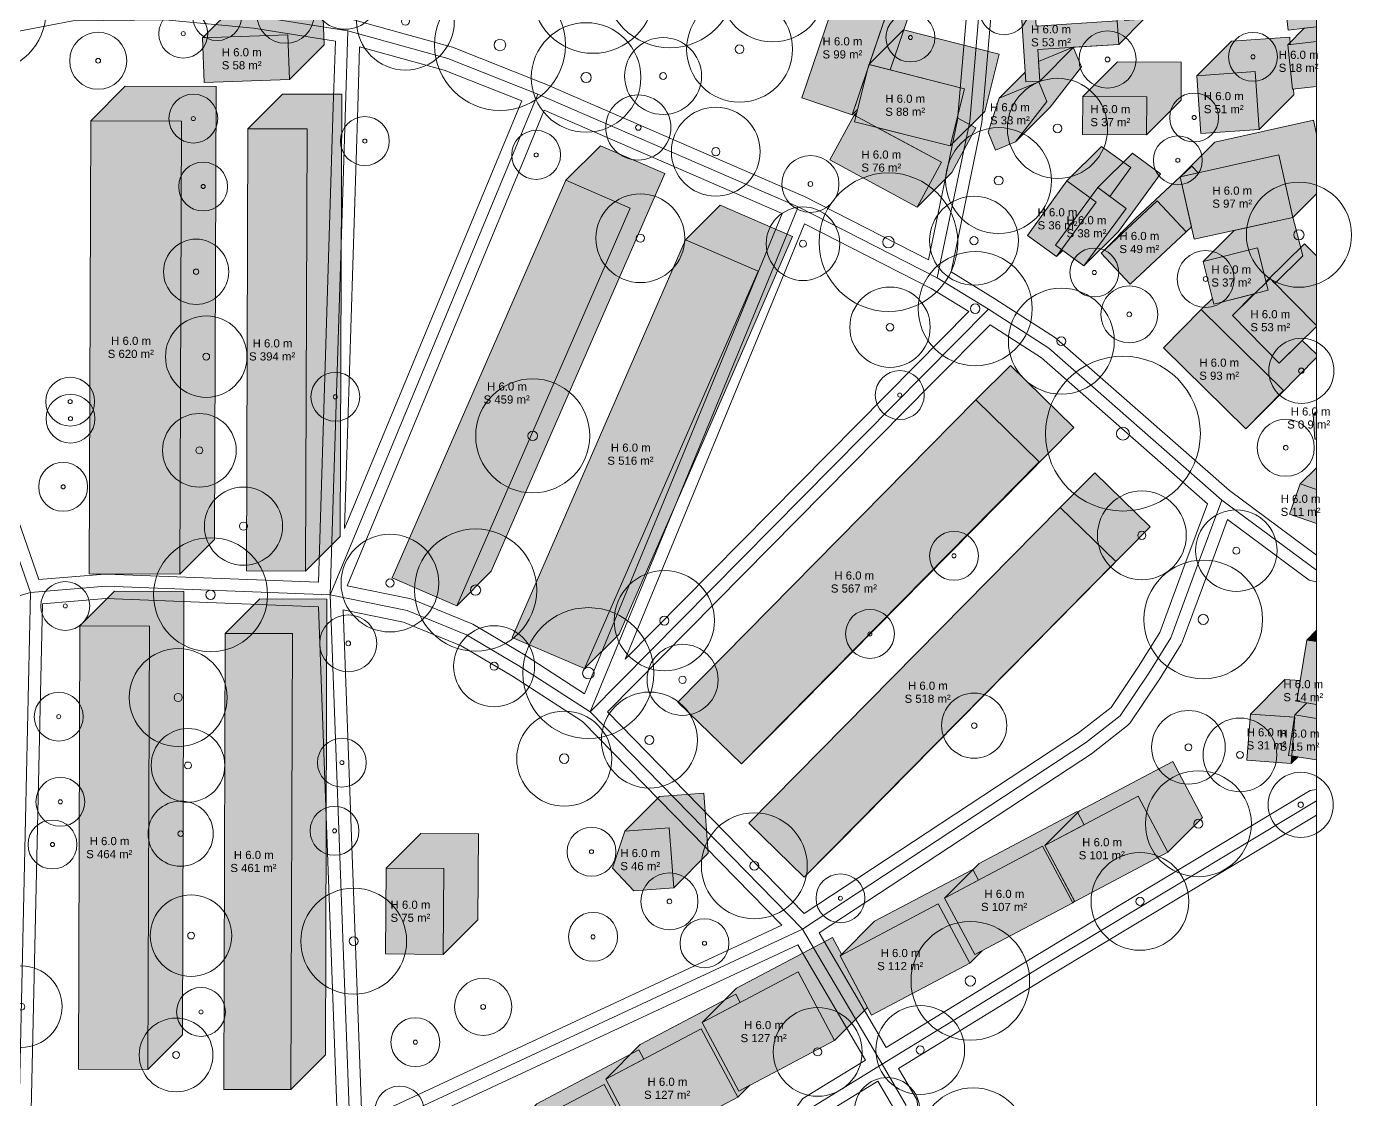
# Model space of a CAD drawing. Header units: metres. Extents: x -7 to 1019, y -7 to 1014.
# Drawn here: x 853.9 to 1016.5, y 142.6 to 274.3 of the extents above; entities that cross this region are included whole.
import ezdxf

# ---------------------------------------------------------------- set-up
doc = ezdxf.new("R2010")
doc.units = ezdxf.units.M
doc.header["$MEASUREMENT"] = 0
for name, color, linetype, lineweight, true_color in [('TPX_BUILDING_AREAS_TEXT', 7, 'CONTINUOUS', 0, 0x000000), ('TPX_BUILDING_HEIGHTS_TEXT', 7, 'CONTINUOUS', 0, 0x000000), ('TPX_BUILDINGS', 7, 'CONTINUOUS', 0, 0x000000), ('TPX_BUILDINGS_HATCH', 7, 'CONTINUOUS', 0, 0xf0f0f0), ('TPX_BUILDINGS_SHADOWS_HATCH', 7, 'CONTINUOUS', 0, 0x000000), ('TPX_BUILDINGS_SHADOWS_OUTLINES', 7, 'CONTINUOUS', 0, 0x000000), ('TPX_FRAME_PROJECT', 7, 'CONTINUOUS', 0, 0x000000), ('TPX_ROADS_AXES', 7, 'CONTINUOUS', 0, 0x323232), ('TPX_ROADS_CONTOURS', 7, 'CONTINUOUS', 0, 0x646464), ('TPX_VEGETATION_TREES_INDIVIDUAL', 7, 'CONTINUOUS', 0, 0x136734)]:
    doc.layers.add(name, color=color, linetype=linetype, lineweight=lineweight, true_color=true_color)
doc.styles.add('TPX_TEXTE', font='arial.ttf')

# ---------------------------------------------------------------- blocks, each defined once
blk = doc.blocks.new('TREETR005_CR060')
at = {"layer": 'TPX_VEGETATION_TREES_INDIVIDUAL'}
for radius in [6, 0.5]:
    blk.add_circle((0, 0, 0.04), radius, dxfattribs=at)
blk = doc.blocks.new('TREETR005_CR049')
at = {"layer": 'TPX_VEGETATION_TREES_INDIVIDUAL'}
for radius in [4.93, 0.458]:
    blk.add_circle((0, 0, 0.04), radius, dxfattribs=at)
blk = doc.blocks.new('TREETR005_CR062')
at = {"layer": 'TPX_VEGETATION_TREES_INDIVIDUAL'}
for radius in [6.15, 0.542]:
    blk.add_circle((0, 0, 0.04), radius, dxfattribs=at)
blk = doc.blocks.new('TREETR005_CR050')
at = {"layer": 'TPX_VEGETATION_TREES_INDIVIDUAL'}
for radius in [4.97, 0.5]:
    blk.add_circle((0, 0, 0.04), radius, dxfattribs=at)
blk = doc.blocks.new('TREETR006_CR070')
at = {"layer": 'TPX_VEGETATION_TREES_INDIVIDUAL'}
for radius in [7, 0.583]:
    blk.add_circle((0, 0, 0.04), radius, dxfattribs=at)
blk = doc.blocks.new('TREETR003_CR030')
at = {"layer": 'TPX_VEGETATION_TREES_INDIVIDUAL'}
for radius in [3, 0.25]:
    blk.add_circle((0, 0, 0.04), radius, dxfattribs=at)
blk = doc.blocks.new('TREETR004_CR045')
at = {"layer": 'TPX_VEGETATION_TREES_INDIVIDUAL'}
for radius in [4.52, 0.417]:
    blk.add_circle((0, 0, 0.04), radius, dxfattribs=at)
blk = doc.blocks.new('TREETR006_CR073')
at = {"layer": 'TPX_VEGETATION_TREES_INDIVIDUAL'}
for radius in [7.28, 0.625]:
    blk.add_circle((0, 0, 0.04), radius, dxfattribs=at)
blk = doc.blocks.new('TREETR008_CR095')
at = {"layer": 'TPX_VEGETATION_TREES_INDIVIDUAL'}
for radius in [9.5, 0.792]:
    blk.add_circle((0, 0, 0.04), radius, dxfattribs=at)
blk = doc.blocks.new('TREETR004_CR047')
at = {"layer": 'TPX_VEGETATION_TREES_INDIVIDUAL'}
for radius in [4.72, 0.417]:
    blk.add_circle((0, 0, 0.04), radius, dxfattribs=at)
blk = doc.blocks.new('TREETR005_CR059')
at = {"layer": 'TPX_VEGETATION_TREES_INDIVIDUAL'}
for radius in [5.89, 0.542]:
    blk.add_circle((0, 0, 0.04), radius, dxfattribs=at)
blk = doc.blocks.new('TREETR006_CR074')
at = {"layer": 'TPX_VEGETATION_TREES_INDIVIDUAL'}
for radius in [7.35, 0.625]:
    blk.add_circle((0, 0, 0.04), radius, dxfattribs=at)
blk = doc.blocks.new('TREETR003_CR040')
at = {"layer": 'TPX_VEGETATION_TREES_INDIVIDUAL'}
for radius in [4, 0.333]:
    blk.add_circle((0, 0, 0.04), radius, dxfattribs=at)
blk = doc.blocks.new('TREETR006_CR058')
at = {"layer": 'TPX_VEGETATION_TREES_INDIVIDUAL'}
for radius in [5.83, 0.583]:
    blk.add_circle((0, 0, 0.04), radius, dxfattribs=at)
blk = doc.blocks.new('TREETR004_CR050')
at = {"layer": 'TPX_VEGETATION_TREES_INDIVIDUAL'}
for radius in [5, 0.417]:
    blk.add_circle((0, 0, 0.04), radius, dxfattribs=at)
blk = doc.blocks.new('TREETR005_CR048')
at = {"layer": 'TPX_VEGETATION_TREES_INDIVIDUAL'}
for radius in [4.8, 0.5]:
    blk.add_circle((0, 0, 0.04), radius, dxfattribs=at)
blk = doc.blocks.new('TREETR006_CR065')
at = {"layer": 'TPX_VEGETATION_TREES_INDIVIDUAL'}
for radius in [6.45, 0.625]:
    blk.add_circle((0, 0, 0.04), radius, dxfattribs=at)
blk = doc.blocks.new('TREETR005_CR055')
at = {"layer": 'TPX_VEGETATION_TREES_INDIVIDUAL'}
for radius in [5.45, 0.5]:
    blk.add_circle((0, 0, 0.04), radius, dxfattribs=at)
blk = doc.blocks.new('TREETR006_CR075')
at = {"layer": 'TPX_VEGETATION_TREES_INDIVIDUAL'}
for radius in [7.5, 0.625]:
    blk.add_circle((0, 0, 0.04), radius, dxfattribs=at)
blk = doc.blocks.new('TREETR007_CR080')
at = {"layer": 'TPX_VEGETATION_TREES_INDIVIDUAL'}
for radius in [8.03, 0.708]:
    blk.add_circle((0, 0, 0.04), radius, dxfattribs=at)
blk = doc.blocks.new('TREETR005_CR065')
at = {"layer": 'TPX_VEGETATION_TREES_INDIVIDUAL'}
for radius in [6.5, 0.542]:
    blk.add_circle((0, 0, 0.04), radius, dxfattribs=at)
blk = doc.blocks.new('TREETR003_CR035')
at = {"layer": 'TPX_VEGETATION_TREES_INDIVIDUAL'}
for radius in [3.5, 0.292]:
    blk.add_circle((0, 0, 0.04), radius, dxfattribs=at)
blk = doc.blocks.new('TREETR006_CR067')
at = {"layer": 'TPX_VEGETATION_TREES_INDIVIDUAL'}
for radius in [6.72, 0.625]:
    blk.add_circle((0, 0, 0.04), radius, dxfattribs=at)
blk = doc.blocks.new('TREETR005_CR044')
at = {"layer": 'TPX_VEGETATION_TREES_INDIVIDUAL'}
for radius in [4.36, 0.458]:
    blk.add_circle((0, 0, 0.04), radius, dxfattribs=at)
blk = doc.blocks.new('TREETR007_CR085')
at = {"layer": 'TPX_VEGETATION_TREES_INDIVIDUAL'}
for radius in [8.5, 0.708]:
    blk.add_circle((0, 0, 0.04), radius, dxfattribs=at)

msp = doc.modelspace()

# ---------------------------------------------------------------- hatches: boundary and pattern name
at = {"layer": 'TPX_BUILDINGS_HATCH'}
for points in [[(977.33, 281.44), (975.61, 281.33), (976.5, 267.44), (978.22, 267.56), (977.97, 271.43), (987.91, 272.06), (987.72, 274.93), (977.79, 274.29), (977.33, 281.44)], [(953.87, 279.86), (948.99, 265.49), (955.17, 263.4), (960.06, 277.75), (953.87, 279.86)], [(1012.17, 277.73), (1008.31, 277.3), (1008.7, 273.82), (1012.17, 274.21), (1012.17, 277.73)], [(885.94, 273.22), (875.45, 272.85), (875.65, 267.37), (886.13, 267.74), (885.94, 273.22)], [(1012.17, 272.4), (1008.64, 272), (1009.24, 266.56), (1012.17, 266.88), (1012.17, 272.4)], [(957.22, 269.59), (955.46, 262.56), (967.22, 259.59), (968.99, 266.62), (957.22, 269.59)], [(1004.65, 268.72), (997.5, 268.21), (998, 261.1), (1005.15, 261.61), (1004.65, 268.72)], [(973.23, 265.46), (971.86, 261.3), (972.78, 259.08), (975.23, 260.1), (979.08, 265.06), (978.09, 267.47), (973.23, 265.46)], [(983.5, 265.67), (983.47, 260.99), (991.31, 260.95), (991.34, 265.62), (983.5, 265.67)], [(861.73, 262.68), (861.55, 207.08), (872.69, 207.05), (872.89, 262.65), (861.73, 262.68)], [(955.42, 263.38), (952.44, 257.88), (963.17, 252.08), (966.14, 257.58), (955.42, 263.38)], [(881.03, 261.71), (880.85, 207.43), (888.11, 207.4), (888.3, 261.69), (881.03, 261.71)], [(1007.55, 258.49), (995.45, 255.8), (997.18, 248.13), (1009.27, 250.82), (1007.55, 258.49)], [(920.04, 255.38), (898.75, 206.58), (906.66, 203.16), (927.95, 251.96), (920.04, 255.38)], [(981.55, 255.29), (976.71, 248.61), (980.27, 246.01), (985.12, 252.7), (981.55, 255.29)], [(985.34, 254.48), (980.14, 247.43), (983.61, 244.87), (988.81, 251.91), (985.34, 254.48)], [(992.64, 252.87), (985.73, 246.45), (989.29, 242.62), (996.2, 249.04), (992.64, 252.87)], [(934.74, 248.08), (913.45, 199.27), (922.35, 195.44), (943.64, 244.24), (934.74, 248.08)], [(1004.92, 247.08), (998.26, 245.4), (999.58, 240.19), (1006.23, 241.87), (1004.92, 247.08)], [(1006.48, 243.34), (1001.85, 238.79), (1007.58, 232.94), (1012.17, 237.44), (1012.17, 237.55), (1006.48, 243.34)], [(998.03, 239.51), (993.4, 234.8), (1003.5, 224.88), (1008.12, 229.59), (998.03, 239.51)], [(970.36, 228.41), (933.8, 191.34), (941.59, 183.74), (978.15, 220.81), (970.36, 228.41)], [(1012.17, 226.64), (1011.76, 226.61), (1011.98, 223.6), (1012.17, 223.61), (1012.17, 226.64)], [(1010.19, 218.12), (1008.87, 214.39), (1012.17, 213.24), (1012.17, 217.42), (1010.19, 218.12)], [(980.73, 215.23), (942.5, 176.48), (949.31, 169.84), (987.54, 208.6), (980.73, 215.23)], [(860.41, 200.68), (860.22, 146.28), (868.74, 146.25), (868.93, 200.66), (860.41, 200.68)], [(878.25, 199.76), (878.06, 143.8), (886.3, 143.78), (886.49, 199.74), (878.25, 199.76)], [(1010.97, 198.95), (1009.78, 191.43), (1012.17, 191.05), (1012.17, 198.77), (1010.97, 198.95)], [(1004.06, 189.86), (1003.64, 184.19), (1009.08, 183.78), (1009.5, 189.46), (1004.06, 189.86)], [(1009.52, 189.75), (1008.74, 184.79), (1012.17, 184.25), (1012.17, 189.33), (1009.52, 189.75)], [(990.28, 179.78), (978.84, 173.74), (982.5, 166.87), (993.94, 172.91), (990.28, 179.78)], [(927.3, 175.49), (925.76, 170.95), (928.39, 168.18), (933.29, 168.54), (932.74, 175.9), (927.3, 175.49)], [(978.56, 173.64), (966.52, 167.28), (970.23, 160.33), (982.27, 166.69), (978.56, 173.64)], [(898, 170.95), (897.92, 160.42), (905.01, 160.37), (905.08, 170.9), (898, 170.95)], [(965.74, 166.55), (953.7, 160.19), (957.58, 152.92), (969.61, 159.28), (965.74, 166.55)], [(948.54, 158.21), (936.76, 151.99), (941.26, 143.57), (953.02, 149.79), (948.54, 158.21)], [(936.67, 151.24), (924.94, 145.04), (929.43, 136.62), (941.16, 142.82), (936.67, 151.24)], [(924.75, 144.41), (912.23, 137.79), (916.73, 129.37), (929.25, 135.99), (924.75, 144.41)]]:
    msp.add_hatch(color=256, dxfattribs=at).paths.add_polyline_path(points)
at = {"layer": 'TPX_BUILDINGS_SHADOWS_HATCH'}
for points in [[(957.55, 283.54), (953.87, 279.86), (960.06, 277.75), (957.28, 269.57), (959.85, 268.92), (963.01, 278.19), (961.05, 278.89), (962.37, 282.65), (960.55, 283.27), (960.46, 282.73), (957.49, 283.23), (957.55, 283.54)], [(988.35, 278.75), (987.48, 278.69), (987.72, 274.93), (987.91, 272.06), (990.99, 275.14), (988.6, 274.99), (988.35, 278.75)], [(879.7, 277.09), (875.45, 272.85), (885.94, 273.22), (886.13, 267.74), (890.38, 271.99), (890.18, 277.46), (879.7, 277.09)], [(957.31, 269.67), (957.28, 269.57), (968.99, 266.62), (967.22, 259.59), (971.46, 263.83), (973.23, 270.86), (961.47, 273.83), (957.31, 269.67)], [(1010.68, 274.04), (1008.64, 272), (1012.17, 272.4), (1012.17, 274.21), (1010.68, 274.04)], [(976.42, 268.66), (973.23, 265.46), (978.09, 267.47), (979.08, 265.06), (975.23, 260.1), (979.48, 264.34), (983.32, 269.3), (982.33, 271.71), (982.3, 271.7), (978.07, 269.95), (978.22, 267.56), (976.5, 267.44), (976.42, 268.66)], [(987.91, 272.06), (977.97, 271.43), (978.22, 267.56), (982.37, 271.71), (987.91, 272.06)], [(1001.74, 272.45), (997.5, 268.21), (1004.65, 268.72), (1005.15, 261.61), (1009.39, 265.85), (1009.34, 266.57), (1009.24, 266.56), (1008.64, 272), (1008.96, 272.04), (1008.89, 272.96), (1001.74, 272.45)], [(957.07, 268.96), (955.17, 263.4), (955.84, 264.06), (957.07, 268.96)], [(987.74, 269.92), (983.5, 265.67), (991.34, 265.62), (991.31, 260.95), (995.55, 265.19), (995.58, 269.86), (987.74, 269.92)], [(865.98, 266.92), (861.73, 262.68), (872.89, 262.65), (872.69, 207.05), (876.94, 211.29), (877.13, 266.89), (865.98, 266.92)], [(885.27, 265.95), (881.03, 261.71), (888.3, 261.69), (888.11, 207.4), (892.35, 211.65), (892.54, 265.93), (885.27, 265.95)], [(955.75, 263.71), (955.42, 263.38), (955.64, 263.26), (955.75, 263.71)], [(967.22, 259.59), (958.22, 261.86), (966.14, 257.58), (963.17, 252.08), (967.41, 256.32), (970.38, 261.82), (968.09, 263.06), (967.22, 259.59)], [(999.69, 260.04), (995.45, 255.8), (1007.55, 258.49), (1009.27, 250.82), (1012.17, 253.71), (1012.17, 261.05), (1011.79, 262.74), (999.69, 260.04)], [(927.95, 251.96), (906.66, 203.16), (910.9, 207.4), (932.19, 256.2), (924.28, 259.62), (920.04, 255.38), (927.95, 251.96)], [(985.8, 259.54), (981.55, 255.29), (984.41, 253.22), (985.34, 254.48), (986.8, 253.4), (989.37, 256.94), (985.8, 259.54)], [(988.81, 251.91), (983.61, 244.87), (987.86, 249.11), (993.05, 256.15), (989.58, 258.72), (985.34, 254.48), (988.81, 251.91)], [(996.88, 257.11), (995.48, 255.81), (997.64, 256.29), (996.88, 257.11)], [(989.97, 250.69), (985.73, 246.45), (992.64, 252.87), (996.2, 249.04), (996.83, 249.67), (995.45, 255.79), (989.97, 250.69)], [(943.64, 244.24), (922.35, 195.44), (926.59, 199.68), (947.88, 248.48), (938.99, 252.32), (934.74, 248.08), (943.64, 244.24)], [(1002.08, 249.22), (998.26, 245.4), (1004.92, 247.08), (1005.98, 242.85), (1006.48, 243.34), (1007.08, 242.72), (1010.48, 246.12), (1009.16, 251.32), (1009.27, 250.82), (1002.08, 249.22)], [(1006.09, 243.03), (1005.97, 242.91), (1005.98, 242.85), (1006.48, 243.34), (1012.17, 237.55), (1012.17, 246.11), (1010.72, 247.58), (1006.09, 243.03)], [(980.9, 246.87), (980.27, 246.01), (981.03, 246.77), (980.9, 246.87)], [(999.4, 240.88), (998.03, 239.51), (1008.12, 229.59), (1003.5, 224.88), (1007.74, 229.13), (1012.17, 233.63), (1012.17, 234.02), (1010.43, 235.73), (1007.58, 232.94), (1001.85, 238.79), (1004.55, 241.45), (999.58, 240.19), (999.4, 240.88)], [(1004.49, 241.43), (1001.85, 238.79), (1004.55, 241.45), (1004.49, 241.43)], [(978.15, 220.81), (941.59, 183.74), (945.83, 187.98), (982.39, 225.05), (974.6, 232.65), (970.36, 228.41), (978.15, 220.81)], [(1012.17, 227.01), (1011.76, 226.61), (1012.17, 226.64), (1012.17, 227.01)], [(1012.17, 220.1), (1010.19, 218.12), (1012.17, 217.42), (1012.17, 220.1)], [(987.54, 208.6), (949.31, 169.84), (953.56, 174.09), (991.78, 212.84), (984.97, 219.48), (980.73, 215.23), (987.54, 208.6)], [(864.65, 204.93), (860.41, 200.68), (868.93, 200.66), (868.74, 146.25), (872.99, 150.5), (873.18, 204.9), (864.65, 204.93)], [(882.49, 204.01), (878.25, 199.76), (886.49, 199.74), (886.3, 143.78), (890.54, 148.02), (890.73, 203.98), (882.49, 204.01)], [(1012.17, 200.15), (1010.97, 198.95), (1012.17, 198.77), (1012.17, 200.15)], [(1008.31, 194.1), (1004.06, 189.86), (1009.47, 189.46), (1009.52, 189.75), (1012.17, 189.33), (1012.17, 191.05), (1009.78, 191.43), (1010.18, 193.96), (1008.31, 194.1)], [(1011, 191.23), (1009.52, 189.75), (1012.17, 189.33), (1012.17, 191.05), (1011, 191.23)], [(983.09, 177.98), (978.84, 173.74), (990.28, 179.78), (993.94, 172.91), (998.18, 177.16), (994.53, 184.02), (983.09, 177.98)], [(1009.15, 184.72), (1009.08, 183.78), (1009.91, 184.6), (1009.15, 184.72)], [(931.54, 179.73), (927.3, 175.49), (932.74, 175.9), (933.29, 168.54), (937.53, 172.79), (936.99, 180.14), (931.54, 179.73)], [(970.77, 171.53), (966.52, 167.28), (978.56, 173.64), (982.27, 166.69), (982.48, 166.91), (978.84, 173.74), (983.66, 176.28), (982.81, 177.89), (970.77, 171.53)], [(902.24, 175.2), (898, 170.95), (905.08, 170.9), (905.01, 160.37), (909.25, 164.61), (909.33, 175.15), (902.24, 175.2)], [(957.94, 164.43), (953.7, 160.19), (965.74, 166.55), (969.61, 159.28), (971.16, 160.82), (970.23, 160.33), (966.52, 167.28), (970.68, 169.48), (969.98, 170.79), (957.94, 164.43)], [(941, 156.23), (936.76, 151.99), (948.54, 158.21), (953.02, 149.79), (957.08, 153.85), (953.7, 160.19), (953.92, 160.31), (952.78, 162.45), (941, 156.23)], [(929.18, 149.29), (924.94, 145.04), (936.67, 151.24), (941.16, 142.82), (942.64, 144.3), (941.26, 143.57), (936.76, 151.99), (941.45, 154.47), (940.91, 155.49), (929.18, 149.29)], [(916.47, 142.03), (912.23, 137.79), (924.75, 144.41), (929.25, 135.99), (930.39, 137.13), (929.43, 136.62), (924.94, 145.04), (929.6, 147.51), (929, 148.65), (916.47, 142.03)]]:
    msp.add_hatch(color=256, dxfattribs=at).paths.add_polyline_path(points)

# ---------------------------------------------------------------- linework, layer by layer
at = {"layer": 'TPX_BUILDINGS', "elevation": 0.04}
for points in [[(977.33, 281.44), (975.61, 281.33), (976.5, 267.44), (978.22, 267.56), (977.97, 271.43), (987.91, 272.06), (987.72, 274.93), (977.79, 274.29)], [(953.87, 279.86), (948.99, 265.49), (955.17, 263.4), (960.06, 277.75)], [(1012.17, 277.73), (1008.31, 277.3), (1008.7, 273.82), (1012.17, 274.21)], [(885.94, 273.22), (875.45, 272.85), (875.65, 267.37), (886.13, 267.74)], [(1012.17, 272.4), (1008.64, 272), (1009.24, 266.56), (1012.17, 266.88)], [(957.22, 269.59), (955.46, 262.56), (967.22, 259.59), (968.99, 266.62)], [(1004.65, 268.72), (997.5, 268.21), (998, 261.1), (1005.15, 261.61)], [(973.23, 265.46), (971.86, 261.3), (972.78, 259.08), (975.23, 260.1), (979.08, 265.06), (978.09, 267.47)], [(983.5, 265.67), (983.47, 260.99), (991.31, 260.95), (991.34, 265.62)], [(861.73, 262.68), (861.55, 207.08), (872.69, 207.05), (872.89, 262.65)], [(955.42, 263.38), (952.44, 257.88), (963.17, 252.08), (966.14, 257.58)], [(881.03, 261.71), (880.85, 207.43), (888.11, 207.4), (888.3, 261.69)], [(1007.55, 258.49), (995.45, 255.8), (997.18, 248.13), (1009.27, 250.82)], [(920.04, 255.38), (898.75, 206.58), (906.66, 203.16), (927.95, 251.96)], [(981.55, 255.29), (976.71, 248.61), (980.27, 246.01), (985.12, 252.7)], [(985.34, 254.48), (980.14, 247.43), (983.61, 244.87), (988.81, 251.91)], [(992.64, 252.87), (985.73, 246.45), (989.29, 242.62), (996.2, 249.04)], [(934.74, 248.08), (913.45, 199.27), (922.35, 195.44), (943.64, 244.24)], [(1004.92, 247.08), (998.26, 245.4), (999.58, 240.19), (1006.23, 241.87)], [(1006.48, 243.34), (1001.85, 238.79), (1007.58, 232.94), (1012.17, 237.44), (1012.17, 237.55)], [(998.03, 239.51), (993.4, 234.8), (1003.5, 224.88), (1008.12, 229.59)], [(970.36, 228.41), (933.8, 191.34), (941.59, 183.74), (978.15, 220.81)], [(1012.17, 226.64), (1011.76, 226.61), (1011.98, 223.6), (1012.17, 223.61)], [(1010.19, 218.12), (1008.87, 214.39), (1012.17, 213.24), (1012.17, 217.42)], [(980.73, 215.23), (942.5, 176.48), (949.31, 169.84), (987.54, 208.6)], [(860.41, 200.68), (860.22, 146.28), (868.74, 146.25), (868.93, 200.66)], [(878.25, 199.76), (878.06, 143.8), (886.3, 143.78), (886.49, 199.74)], [(1010.97, 198.95), (1009.78, 191.43), (1012.17, 191.05), (1012.17, 198.77)], [(1004.06, 189.86), (1003.64, 184.19), (1009.08, 183.78), (1009.5, 189.46)], [(1009.52, 189.75), (1008.74, 184.79), (1012.17, 184.25), (1012.17, 189.33)], [(990.28, 179.78), (978.84, 173.74), (982.5, 166.87), (993.94, 172.91)], [(927.3, 175.49), (925.76, 170.95), (928.39, 168.18), (933.29, 168.54), (932.74, 175.9)], [(978.56, 173.64), (966.52, 167.28), (970.23, 160.33), (982.27, 166.69)], [(898, 170.95), (897.92, 160.42), (905.01, 160.37), (905.08, 170.9)], [(965.74, 166.55), (953.7, 160.19), (957.58, 152.92), (969.61, 159.28)], [(948.54, 158.21), (936.76, 151.99), (941.26, 143.57), (953.02, 149.79)], [(936.67, 151.24), (924.94, 145.04), (929.43, 136.62), (941.16, 142.82)], [(924.75, 144.41), (912.23, 137.79), (916.73, 129.37), (929.25, 135.99)]]:
    msp.add_lwpolyline(points, close=True, dxfattribs=at)
at = {"layer": 'TPX_BUILDINGS_SHADOWS_OUTLINES', "elevation": 0.04}
for points in [[(957.55, 283.54), (953.87, 279.86), (960.06, 277.75), (957.28, 269.57), (959.85, 268.92), (963.01, 278.19), (961.05, 278.89), (962.37, 282.65), (960.55, 283.27), (960.46, 282.73), (957.49, 283.23)], [(988.35, 278.75), (987.48, 278.69), (987.72, 274.93), (987.91, 272.06), (990.99, 275.14), (988.6, 274.99)], [(879.7, 277.09), (875.45, 272.85), (885.94, 273.22), (886.13, 267.74), (890.38, 271.99), (890.18, 277.46)], [(957.31, 269.67), (957.28, 269.57), (968.99, 266.62), (967.22, 259.59), (971.46, 263.83), (973.23, 270.86), (961.47, 273.83)], [(1010.68, 274.04), (1008.64, 272), (1012.17, 272.4), (1012.17, 274.21)], [(976.42, 268.66), (973.23, 265.46), (978.09, 267.47), (979.08, 265.06), (975.23, 260.1), (979.48, 264.34), (983.32, 269.3), (982.33, 271.71), (982.3, 271.7), (978.07, 269.95), (978.22, 267.56), (976.5, 267.44)], [(987.91, 272.06), (977.97, 271.43), (978.22, 267.56), (982.37, 271.71)], [(1001.74, 272.45), (997.5, 268.21), (1004.65, 268.72), (1005.15, 261.61), (1009.39, 265.85), (1009.34, 266.57), (1009.24, 266.56), (1008.64, 272), (1008.96, 272.04), (1008.89, 272.96)], [(957.07, 268.96), (955.17, 263.4), (955.84, 264.06)], [(987.74, 269.92), (983.5, 265.67), (991.34, 265.62), (991.31, 260.95), (995.55, 265.19), (995.58, 269.86)], [(865.98, 266.92), (861.73, 262.68), (872.89, 262.65), (872.69, 207.05), (876.94, 211.29), (877.13, 266.89)], [(885.27, 265.95), (881.03, 261.71), (888.3, 261.69), (888.11, 207.4), (892.35, 211.65), (892.54, 265.93)], [(955.75, 263.71), (955.42, 263.38), (955.64, 263.26)], [(967.22, 259.59), (958.22, 261.86), (966.14, 257.58), (963.17, 252.08), (967.41, 256.32), (970.38, 261.82), (968.09, 263.06)], [(999.69, 260.04), (995.45, 255.8), (1007.55, 258.49), (1009.27, 250.82), (1012.17, 253.71), (1012.17, 261.05), (1011.79, 262.74)], [(927.95, 251.96), (906.66, 203.16), (910.9, 207.4), (932.19, 256.2), (924.28, 259.62), (920.04, 255.38)], [(985.8, 259.54), (981.55, 255.29), (984.41, 253.22), (985.34, 254.48), (986.8, 253.4), (989.37, 256.94)], [(988.81, 251.91), (983.61, 244.87), (987.86, 249.11), (993.05, 256.15), (989.58, 258.72), (985.34, 254.48)], [(996.88, 257.11), (995.48, 255.81), (997.64, 256.29)], [(989.97, 250.69), (985.73, 246.45), (992.64, 252.87), (996.2, 249.04), (996.83, 249.67), (995.45, 255.79)], [(943.64, 244.24), (922.35, 195.44), (926.59, 199.68), (947.88, 248.48), (938.99, 252.32), (934.74, 248.08)], [(1002.08, 249.22), (998.26, 245.4), (1004.92, 247.08), (1005.98, 242.85), (1006.48, 243.34), (1007.08, 242.72), (1010.48, 246.12), (1009.16, 251.32), (1009.27, 250.82)], [(1006.09, 243.03), (1005.97, 242.91), (1005.98, 242.85), (1006.48, 243.34), (1012.17, 237.55), (1012.17, 246.11), (1010.72, 247.58)], [(980.9, 246.87), (980.27, 246.01), (981.03, 246.77)], [(999.4, 240.88), (998.03, 239.51), (1008.12, 229.59), (1003.5, 224.88), (1007.74, 229.13), (1012.17, 233.63), (1012.17, 234.02), (1010.43, 235.73), (1007.58, 232.94), (1001.85, 238.79), (1004.55, 241.45), (999.58, 240.19)], [(1004.49, 241.43), (1001.85, 238.79), (1004.55, 241.45)], [(978.15, 220.81), (941.59, 183.74), (945.83, 187.98), (982.39, 225.05), (974.6, 232.65), (970.36, 228.41)], [(1012.17, 227.01), (1011.76, 226.61), (1012.17, 226.64)], [(1012.17, 220.1), (1010.19, 218.12), (1012.17, 217.42)], [(987.54, 208.6), (949.31, 169.84), (953.56, 174.09), (991.78, 212.84), (984.97, 219.48), (980.73, 215.23)], [(864.65, 204.93), (860.41, 200.68), (868.93, 200.66), (868.74, 146.25), (872.99, 150.5), (873.18, 204.9)], [(882.49, 204.01), (878.25, 199.76), (886.49, 199.74), (886.3, 143.78), (890.54, 148.02), (890.73, 203.98)], [(1012.17, 200.15), (1010.97, 198.95), (1012.17, 198.77)], [(1008.31, 194.1), (1004.06, 189.86), (1009.47, 189.46), (1009.52, 189.75), (1012.17, 189.33), (1012.17, 191.05), (1009.78, 191.43), (1010.18, 193.96)], [(1011, 191.23), (1009.52, 189.75), (1012.17, 189.33), (1012.17, 191.05)], [(983.09, 177.98), (978.84, 173.74), (990.28, 179.78), (993.94, 172.91), (998.18, 177.16), (994.53, 184.02)], [(1009.15, 184.72), (1009.08, 183.78), (1009.91, 184.6)], [(931.54, 179.73), (927.3, 175.49), (932.74, 175.9), (933.29, 168.54), (937.53, 172.79), (936.99, 180.14)], [(970.77, 171.53), (966.52, 167.28), (978.56, 173.64), (982.27, 166.69), (982.48, 166.91), (978.84, 173.74), (983.66, 176.28), (982.81, 177.89)], [(902.24, 175.2), (898, 170.95), (905.08, 170.9), (905.01, 160.37), (909.25, 164.61), (909.33, 175.15)], [(957.94, 164.43), (953.7, 160.19), (965.74, 166.55), (969.61, 159.28), (971.16, 160.82), (970.23, 160.33), (966.52, 167.28), (970.68, 169.48), (969.98, 170.79)], [(941, 156.23), (936.76, 151.99), (948.54, 158.21), (953.02, 149.79), (957.08, 153.85), (953.7, 160.19), (953.92, 160.31), (952.78, 162.45)], [(929.18, 149.29), (924.94, 145.04), (936.67, 151.24), (941.16, 142.82), (942.64, 144.3), (941.26, 143.57), (936.76, 151.99), (941.45, 154.47), (940.91, 155.49)], [(916.47, 142.03), (912.23, 137.79), (924.75, 144.41), (929.25, 135.99), (930.39, 137.13), (929.43, 136.62), (924.94, 145.04), (929.6, 147.51), (929, 148.65)]]:
    msp.add_lwpolyline(points, close=True, dxfattribs=at)
at = {"layer": 'TPX_FRAME_PROJECT', "elevation": 0}
msp.add_lwpolyline([(0, 0), (1012.17, 0), (1012.17, 1007.12), (0, 1007.12)], close=True, dxfattribs=at)
at = {"layer": 'TPX_ROADS_AXES', "elevation": 0.03}
for points in [[(965.63, 243.4), (969.61, 262.58), (971.77, 287.95), (969.58, 307.76), (969.2, 328.63), (969.08, 334.9), (968.22, 353.95), (967.53, 357.48), (966.65, 360.41), (964.34, 364.33), (955.19, 378.4), (933.17, 413.53)], [(696.71, 167.93), (743.82, 219.25), (757.97, 232.72), (772.8, 244.89), (780.97, 250.01), (799.24, 257.21), (831.67, 269.98), (844.21, 273.53), (859.4, 276.46), (870.92, 276.56), (881.91, 275.53), (893.3, 273.73), (905.58, 270.31), (916.6, 265.96), (948.56, 252.1), (965.63, 243.4)], [(893.3, 273.73), (893.01, 264.39), (891.14, 204.49), (893.58, 138.06), (895.69, 122.46), (895.58, 116.52), (894.79, 110.11), (892.89, 100.12), (890.98, 90.13)], [(852.85, 138.03), (854.35, 204.8), (835.29, 259.56), (831.67, 269.98)], [(916.6, 265.96), (913.61, 258.74), (891.14, 204.49)], [(948.56, 252.1), (945.19, 243.91), (923.05, 190.12)], [(965.63, 243.4), (971.9, 239.56), (979.31, 234.77), (1000.54, 216.13), (1012.17, 207.52)], [(923.05, 190.12), (963.98, 231.55), (971.9, 239.56)], [(743.82, 219.25), (749.5, 213.66), (794.84, 169.02), (801.51, 164.31), (839.41, 142.55), (846.13, 139.9), (852.85, 138.03), (861.72, 137.15), (886.54, 137.08), (893.58, 138.06), (899.64, 140.42), (949.11, 163.46), (983.84, 186.33), (988.07, 189.63), (991.58, 194.87), (994.29, 199.22), (997.42, 207.68), (1000.54, 216.13)], [(756.75, 107.38), (794.84, 169.02), (817.58, 190.26), (820.93, 193.12), (827.33, 196.1), (849.56, 203.4), (854.35, 204.8), (863.57, 205.55), (891.14, 204.49), (900.57, 202.56), (907.87, 199.59), (914.29, 195.78), (923.05, 190.12), (949.11, 163.46), (958.85, 146.87), (961.83, 141.8)], [(949.94, 141.41), (958.85, 146.87), (978.74, 159.08), (1012.17, 179.21)]]:
    msp.add_lwpolyline(points, dxfattribs=at)
at = {"layer": 'TPX_ROADS_CONTOURS', "elevation": 0.03}
for points in [[(970.27, 287.94), (968.12, 262.8), (964.56, 245.63), (949.24, 253.44), (949.15, 253.48), (917.2, 267.33), (917.15, 267.35), (906.13, 271.71), (905.98, 271.76), (893.7, 275.17)], [(963.28, 141.42), (963.12, 142.56), (960.89, 146.36), (979.52, 157.8), (1012.17, 177.45), (1012.17, 180.61), (1011.39, 180.49), (977.96, 160.36), (959.37, 148.95), (951.12, 163), (984.67, 185.08), (984.76, 185.15), (988.99, 188.44), (989.31, 188.79), (992.83, 194.03), (992.86, 194.07), (995.57, 198.42), (995.7, 198.7), (998.83, 207.16), (1001.26, 213.73), (1011.27, 206.31), (1012.17, 206.09), (1012.17, 209.38), (1001.49, 217.29), (980.3, 235.89), (980.13, 236.03), (972.71, 240.82), (972.68, 240.84), (967.32, 244.13), (971.08, 262.28), (971.11, 262.46), (973.27, 287.83)], [(900.27, 139.06), (948.5, 161.53), (956.81, 147.38), (949.15, 142.69), (948.48, 141.76)], [(950.72, 140.13), (958.33, 144.79), (960.54, 141.04)]]:
    msp.add_lwpolyline(points, dxfattribs=at)
for points in [[(833.61, 268.97), (844.55, 272.07), (859.55, 274.96), (870.86, 275.06), (881.73, 274.04), (891.76, 272.45), (891.51, 264.43), (889.68, 206.04), (863.63, 207.05), (863.45, 207.05), (855.38, 206.39), (836.71, 260.05)], [(892.89, 212.64), (894.51, 264.34), (894.74, 271.77), (905.1, 268.89), (914.63, 265.12), (912.22, 259.32)], [(893.22, 205.59), (915, 258.17), (917.4, 263.97), (946.61, 251.31), (943.81, 244.49), (922.35, 192.36), (915.1, 197.04), (915.06, 197.07), (908.64, 200.88), (908.44, 200.98), (901.13, 203.95), (900.87, 204.03)], [(927.34, 196.59), (946.58, 243.34), (949.33, 250.03), (964.9, 242.09), (969.5, 239.27), (962.91, 232.6)], [(925.16, 190.12), (965.05, 230.5), (972.11, 237.64), (978.41, 233.57), (998.78, 215.68), (996.01, 208.2), (992.94, 199.88), (990.32, 195.68), (986.96, 190.66), (982.97, 187.55), (949.31, 165.4)], [(854.38, 139.38), (855.82, 203.41), (863.6, 204.05), (889.69, 203.04), (892.03, 139.36), (886.43, 138.58), (861.79, 138.65)], [(892.71, 202.64), (900.13, 201.12), (907.2, 198.24), (913.5, 194.51), (922.1, 188.95), (946.55, 163.93), (899.05, 141.8), (895, 140.22)]]:
    msp.add_lwpolyline(points, close=True, dxfattribs=at)

# ---------------------------------------------------------------- block references
at = {"layer": 'TPX_VEGETATION_TREES_INDIVIDUAL'}
for name, p in [('TREETR007_CR080', (932.82, 279.67, 0.04)), ('TREETR006_CR075', (923.39, 278.46, 0.04)), ('TREETR005_CR065', (945.43, 278.86, 0.04)), ('TREETR006_CR074', (848.89, 276.06, 0.04)), ('TREETR003_CR040', (892.96, 277.91, 0.04)), ('TREETR005_CR060', (900.36, 274.91, 0.04)), ('TREETR007_CR080', (911.96, 271.98, 0.04)), ('TREETR003_CR030', (877.25, 275.53, 0.04)), ('TREETR003_CR035', (885.65, 275.69, 0.04)), ('TREETR003_CR030', (973.83, 276.24, 0.04)), ('TREETR005_CR065', (941.37, 271.47, 0.04)), ('TREETR003_CR030', (873.09, 273.37, 0.04)), ('TREETR003_CR030', (962.34, 272.9, 0.04)), ('TREETR003_CR035', (862.65, 270.05, 0.04)), ('TREETR006_CR067', (922.53, 268, 0.04)), ('TREETR003_CR035', (986.53, 270.2, 0.04)), ('TREETR003_CR030', (1004.38, 270.53, 0.04)), ('TREETR004_CR047', (931.98, 268.17, 0.04)), ('TREETR005_CR062', (980.39, 261.74, 0.04)), ('TREETR003_CR030', (874.33, 262.95, 0.04)), ('TREETR003_CR040', (928.94, 261.85, 0.04)), ('TREETR003_CR030', (997.16, 263.08, 0.04)), ('TREETR005_CR055', (938.45, 258.89, 0.04)), ('TREETR003_CR030', (895.38, 260.19, 0.04)), ('TREETR005_CR065', (973.16, 255.34, 0.04)), ('TREETR003_CR030', (916.4, 258.49, 0.04)), ('TREETR003_CR030', (995.16, 257.83, 0.04)), ('TREETR003_CR030', (875.53, 254.61, 0.04)), ('TREETR003_CR035', (950.07, 254.92, 0.04)), ('TREETR007_CR085', (959.64, 247.78, 0.04)), ('TREETR005_CR055', (929.19, 248.27, 0.04)), ('TREETR006_CR065', (1010.02, 248.69, 0.04)), ('TREETR004_CR045', (949.15, 247.59, 0.04)), ('TREETR005_CR055', (970.14, 247.97, 0.04)), ('TREETR003_CR040', (874.67, 244.15, 0.04)), ('TREETR006_CR070', (970.29, 239.62, 0.04)), ('TREETR003_CR030', (984.91, 244.06, 0.04)), ('TREETR003_CR035', (998.57, 243.26, 0.04)), ('TREETR003_CR035', (989.2, 238.92, 0.04)), ('TREETR005_CR049', (959.83, 237.34, 0.04)), ('TREETR005_CR065', (980.86, 235.63, 0.04)), ('TREETR004_CR050', (875.91, 233.73, 0.04)), ('TREETR003_CR040', (1010.32, 231.99, 0.04)), ('TREETR008_CR095', (988.42, 224.28, 0.04)), ('TREETR003_CR030', (859.21, 228.21, 0.04)), ('TREETR003_CR030', (891.75, 228.8, 0.04)), ('TREETR006_CR070', (915.98, 224.01, 0.04)), ('TREETR003_CR030', (961.03, 229.01, 0.04)), ('TREETR003_CR030', (859.25, 226.12, 0.04)), ('TREETR004_CR045', (875.07, 222.23, 0.04)), ('TREETR003_CR035', (1008.4, 222.55, 0.04)), ('TREETR003_CR030', (858.35, 217.75, 0.04)), ('TREETR005_CR048', (880.48, 212.92, 0.04)), ('TREETR005_CR055', (990.74, 211.79, 0.04)), ('TREETR004_CR050', (1002.33, 209.91, 0.04)), ('TREETR006_CR070', (876.44, 204.5, 0.04)), ('TREETR005_CR060', (898.46, 205.94, 0.04)), ('TREETR006_CR075', (908.97, 205.08, 0.04)), ('TREETR003_CR030', (967.69, 209.28, 0.04)), ('TREETR006_CR073', (998.28, 201.48, 0.04)), ('TREETR005_CR062', (932.14, 201.33, 0.04)), ('TREETR003_CR030', (858.61, 203.13, 0.04)), ('TREETR003_CR035', (893.34, 198.54, 0.04)), ('TREETR007_CR080', (922.81, 194.89, 0.04)), ('TREETR003_CR030', (957.37, 199.7, 0.04)), ('TREETR005_CR050', (911.24, 195.73, 0.04)), ('TREETR005_CR044', (934.37, 194.06, 0.04)), ('TREETR005_CR060', (872.47, 191.89, 0.04)), ('TREETR003_CR030', (857.81, 189.54, 0.04)), ('TREETR005_CR059', (930.3, 186.67, 0.04)), ('TREETR003_CR040', (970.17, 188.44, 0.04)), ('TREETR004_CR045', (996.46, 185.78, 0.04)), ('TREETR006_CR058', (919.85, 184.39, 0.04)), ('TREETR004_CR045', (1002.78, 184.85, 0.04)), ('TREETR004_CR045', (873.67, 183.56, 0.04)), ('TREETR003_CR030', (892.56, 183.9, 0.04)), ('TREETR005_CR065', (997.68, 176.4, 0.04)), ('TREETR003_CR040', (1010.24, 178.72, 0.04)), ('TREETR003_CR030', (858, 179.09, 0.04)), ('TREETR003_CR040', (872.77, 175.18, 0.04)), ('TREETR003_CR030', (891.66, 175.53, 0.04)), ('TREETR005_CR065', (943.18, 171.24, 0.04)), ('TREETR003_CR030', (857.04, 173.85, 0.04)), ('TREETR003_CR030', (923.2, 172.96, 0.04)), ('TREETR005_CR060', (990.51, 166.87, 0.04)), ('TREETR003_CR035', (932.76, 166.87, 0.04)), ('TREETR003_CR030', (953.75, 167.25, 0.04)), ('TREETR004_CR050', (874.05, 162.67, 0.04)), ('TREETR005_CR065', (894.01, 161.99, 0.04)), ('TREETR003_CR030', (923.39, 162.52, 0.04)), ('TREETR003_CR030', (937.06, 161.73, 0.04)), ('TREETR006_CR073', (969.69, 157.1, 0.04)), ('TREETR004_CR050', (853.21, 153.94, 0.04)), ('TREETR003_CR030', (875.27, 153.3, 0.04)), ('TREETR003_CR035', (909.9, 153.92, 0.04)), ('TREETR005_CR055', (950.95, 148.4, 0.04)), ('TREETR005_CR055', (963.54, 148.63, 0.04)), ('TREETR004_CR045', (872.21, 148.02, 0.04)), ('TREETR003_CR030', (901.58, 149.59, 0.04)), ('TREETR003_CR040', (959.48, 141.24, 0.04)), ('TREETR003_CR030', (899.63, 141.2, 0.04)), ('TREETR006_CR067', (970.05, 137.26, 0.04))]:
    msp.add_blockref(name, p, dxfattribs=at)

# ---------------------------------------------------------------- texts
at = {"layer": 'TPX_BUILDING_AREAS_TEXT', "style": 'TPX_TEXTE'}
for s, p in [('S 53 m²', (977.15, 271.81, 0.05)), ('S 58 m²', (877.82, 268.99, 0.05)), ('S 99 m²', (951.55, 270.33, 0.05)), ('S 18 m²', (1007.54, 268.68, 0.05)), ('S 88 m²', (959.25, 263.29, 0.05)), ('S 51 m²', (998.35, 263.61, 0.05)), ('S 33 m²', (972.1, 262.24, 0.05)), ('S 37 m²', (984.43, 262.01, 0.05)), ('S 76 m²', (956.32, 256.43, 0.05)), ('S 97 m²', (999.39, 252.01, 0.05)), ('S 36 m²', (977.94, 249.35, 0.05)), ('S 38 m²', (981.5, 248.37, 0.05)), ('S 49 m²', (987.99, 246.44, 0.05)), ('S 37 m²', (999.27, 242.33, 0.05)), ('S 53 m²', (1004.06, 236.84, 0.05)), ('S 620 m²', (863.82, 233.57, 0.05)), ('S 394 m²', (881.17, 233.26, 0.05)), ('S 93 m²', (997.79, 230.89, 0.05)), ('S 459 m²', (909.95, 227.97, 0.05)), ('S 0.9 m²', (1008.58, 224.9, 0.05)), ('S 516 m²', (925.15, 220.46, 0.05)), ('S 11 m²', (1007.78, 214.18, 0.05)), ('S 567 m²', (952.57, 204.77, 0.05)), ('S 518 m²', (961.62, 191.24, 0.05)), ('S 14 m²', (1008.11, 191.43, 0.05)), ('S 31 m²', (1003.6, 185.52, 0.05)), ('S 15 m²', (1007.64, 185.36, 0.05)), ('S 464 m²', (861.18, 172.17, 0.05)), ('S 101 m²', (982.99, 172.03, 0.05)), ('S 461 m²', (878.87, 170.47, 0.05)), ('S 46 m²', (926.73, 170.7, 0.05)), ('S 107 m²', (971, 165.69, 0.05)), ('S 75 m²', (898.53, 164.36, 0.05)), ('S 112 m²', (958.26, 158.43, 0.05)), ('S 127 m²', (941.49, 149.59, 0.05)), ('S 127 m²', (929.65, 142.63, 0.05))]:
    msp.add_text(s, height=1, dxfattribs=at).set_placement(p)
at = {"layer": 'TPX_BUILDING_HEIGHTS_TEXT', "style": 'TPX_TEXTE'}
for p in [(977.15, 273.41, 0.05), (877.82, 270.59, 0.05), (951.55, 271.93, 0.05), (1007.54, 270.28, 0.05), (959.25, 264.89, 0.05), (998.35, 265.21, 0.05), (972.1, 263.84, 0.05), (984.43, 263.61, 0.05), (956.32, 258.03, 0.05), (999.39, 253.61, 0.05), (977.94, 250.95, 0.05), (981.5, 249.97, 0.05), (987.99, 248.04, 0.05), (999.27, 243.93, 0.05), (1004.06, 238.44, 0.05), (864.24, 235.17, 0.05), (881.6, 234.86, 0.05), (997.79, 232.49, 0.05), (910.38, 229.57, 0.05), (1009, 226.5, 0.05), (925.57, 222.06, 0.05), (1007.78, 215.78, 0.05), (953, 206.37, 0.05), (962.04, 192.84, 0.05), (1008.11, 193.03, 0.05), (1003.6, 187.12, 0.05), (1007.64, 186.96, 0.05), (861.6, 173.77, 0.05), (983.42, 173.63, 0.05), (879.3, 172.07, 0.05), (926.73, 172.3, 0.05), (971.42, 167.29, 0.05), (898.53, 165.96, 0.05), (958.68, 160.03, 0.05), (941.92, 151.19, 0.05), (930.07, 144.23, 0.05)]:
    msp.add_text('H 6.0 m', height=1, dxfattribs=at).set_placement(p)

doc.saveas('drawing.dxf')
